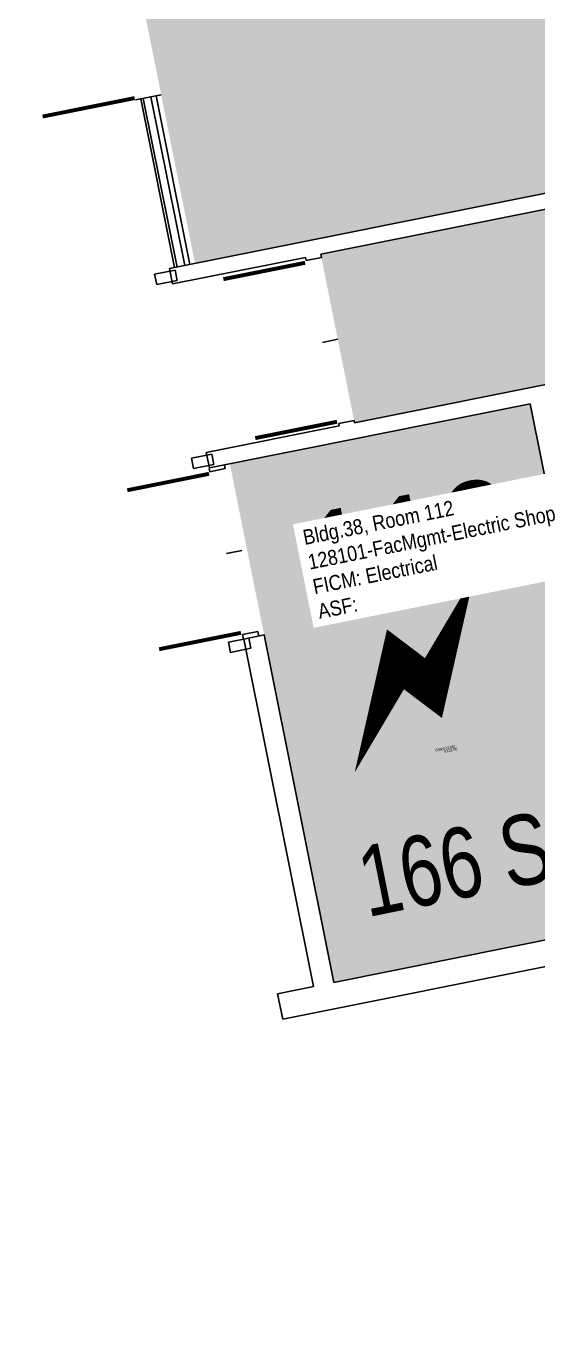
# Model space of a CAD drawing. Header units: inches. Extents: x 69207363 to 69209478, y 27675962 to 27681885.
# Drawn here: x 69208202 to 69208398, y 27678182 to 27678685 of the extents above; entities that cross this region are included whole.
import ezdxf
from ezdxf.enums import TextEntityAlignment as Align

# ---------------------------------------------------------------- set-up
doc = ezdxf.new("R2010")
doc.units = ezdxf.units.IN
doc.header["$LTSCALE"] = 100
doc.header["$MEASUREMENT"] = 0
doc.layers.get('0').update_dxf_attribs({"linetype": 'CONTINUOUS'})
for name, color, linetype in [('A-DOOR', 2, 'CONTINUOUS'), ('A-IDEN-ICON', 4, 'CONTINUOUS'), ('A-IDEN-RNUM', 7, 'CONTINUOUS'), ('A-IDEN-SNUM', 4, 'CONTINUOUS'), ('A-IDEN-VNUM', 4, 'CONTINUOUS'), ('A-WALL', 5, 'CONTINUOUS'), ('AREA-TEXT', 3, 'CONTINUOUS'), ('Rooms-Category-Color', 7, 'CONTINUOUS'), ('Rooms-College-Color', 7, 'CONTINUOUS'), ('Rooms-Department-Color', 7, 'CONTINUOUS'), ('Rooms-Division-Color', 7, 'CONTINUOUS'), ('Rooms-Information', 7, 'CONTINUOUS')]:
    doc.layers.add(name, color=color, linetype=linetype)
doc.styles.add('CP_AREA', font='arial.ttf', dxfattribs={"height": 15})
doc.styles.add('CP_ROOMSNUMBER', font='arial.ttf', dxfattribs={"height": 1})
doc.styles.add('CP_ROOMVNUMBER', font='arial.ttf', dxfattribs={"width": 0.85, "height": 0.075})

# ---------------------------------------------------------------- blocks, each defined once
blk = doc.blocks.new('CPELECT')
blk.add_lwpolyline([(0.06232050807568879, 0.06294228634059933, 0, 0.03, 0), (0.0104903810567667, -0.01683012701892236, 0.03000000000000025, 0.03000000000000025, 0), (-0.01049038105676647, 0.006830127018921953, 0.03, 0, 0), (-0.06232050807568879, -0.07294228634059961, 0.03, 0, 0)], format="xyseb")

msp = doc.modelspace()

# ---------------------------------------------------------------- hatches: boundary and pattern name
at = {"layer": 'Rooms-Category-Color', "true_color": 0xadadad}
for points in [[(69208519.25576913, 27679665.68955737), (69208360.39361648, 27680458.46883405), (69208353.3159967, 27680493.78870232), (69208335.31410879, 27680583.62459715), (69208321.10462907, 27680654.53501163), (69208234.68230419, 27681085.8134946), (69208227.6029202, 27681121.14216699), (69208183.60421836, 27681340.71151326), (69208207.1364045, 27681345.42704235), (69208203.59975769, 27681363.07618196), (69208180.06757155, 27681358.36065286), (69208153.60578349, 27681490.41449227), (69208144.1226692, 27681537.73864316), (69208137.04937556, 27681573.0369224), (69208104.87864946, 27681733.58041587), (69208093.83953622, 27681731.36832817), (69208023.68847334, 27681717.31101212), (69208009.76939708, 27681714.52181911), (69208019.60568103, 27681665.43522447), (69208026.68391094, 27681630.11231168), (69208084.76128516, 27681340.28532663), (69208091.83457881, 27681304.9870474), (69208113.2431155, 27681198.15074962), (69208120.3207756, 27681162.8306802), (69208132.49975815, 27681102.05317704), (69208139.57305181, 27681066.75489783), (69208207.33485743, 27680728.59911723), (69208214.40815108, 27680693.300838), (69208240.45437315, 27680563.32082231), (69208247.53372061, 27680527.99233233), (69208273.83253321, 27680396.75179902), (69208379.8548834, 27679867.66214042), (69208435.59873146, 27679589.48029036), (69208442.67202511, 27679554.18201115), (69208457.11429429, 27679482.10989366), (69208464.18758796, 27679446.81161443), (69208467.0073023, 27679432.74022572), (69208474.08059597, 27679397.4419465), (69208500.05949563, 27679267.79789373), (69208507.1327893, 27679232.4996145), (69208514.86441669, 27679193.91601305), (69208521.93771036, 27679158.61773381), (69208528.30244276, 27679126.85542997), (69208535.3757364, 27679091.55715072), (69208547.74254939, 27679029.84230623), (69208561.78646985, 27678959.75809234), (69208622.00225857, 27678659.25964976), (69208314.61307691, 27678597.66305091), (69208314.86224613, 27678596.41960689), (69208327.58078194, 27678532.94953898), (69208468.24174346, 27678561.13607689), (69208503.5400227, 27678568.20937054), (69208586.6172652, 27678584.85691667), (69208621.9155444, 27678591.93021033), (69208634.9699636, 27678594.54613785), (69208674.85548057, 27678395.50306327), (69208678.6859009, 27678378.93267161), (69208692.97886805, 27678307.60562503), (69208707.27183521, 27678236.27857845), (69208714.34512883, 27678200.98029922), (69208719.46801025, 27678175.41527864), (69208726.54130387, 27678140.1169994), (69208757.19224304, 27677987.1577894), (69208764.26553668, 27677951.85951015), (69208788.71491323, 27677829.84832796), (69208780.87085116, 27677828.27648491), (69208768.12425031, 27677825.72223996), (69208771.46441679, 27677809.05360813), (69208792.05507967, 27677813.17969611), (69208794.91647585, 27677798.90030013), (69208801.98976949, 27677763.6020209), (69208832.64070867, 27677610.64281089), (69208839.71400228, 27677575.34453166), (69208873.3890877, 27677407.29374418), (69208885.67606157, 27677345.97732554), (69208964.22245869, 27677233.79262251), (69209042.76885587, 27677121.60791954), (69208985.84296694, 27677081.76242957), (69208956.35073403, 27677061.11336977), (69208769.16367432, 27676930.05388714), (69208739.67144138, 27676909.40482733), (69208710.92566162, 27676889.27839855), (69208681.43342866, 27676868.62933873), (69208539.47861364, 27676769.23932406), (69208509.98638073, 27676748.59026425), (69208471.7030431, 27676721.78609077), (69208468.24546495, 27676719.36525889), (69208442.21081015, 27676701.13703096), (69208438.753232, 27676698.71619906), (69208290.67919046, 27676595.0417928), (69208261.1889539, 27676574.39413077), (69208240.33022416, 27676559.78983957), (69208210.8379912, 27676539.14077976), (69208179.97132185, 27676517.52940489), (69208173.40889981, 27676512.93470889), (69208150.48108529, 27676496.88174286), (69208143.91666685, 27676492.28564907), (69208061.40317914, 27676434.51362664), (69208031.91294259, 27676413.86596461), (69207997.2420373, 27676389.59104455), (69207967.74980433, 27676368.94198474), (69207952.44396165, 27676358.22556115), (69207947.85559234, 27676364.77894706), (69207929.50211495, 27676390.99249066), (69207924.91374561, 27676397.54587657), (69207809.63096593, 27676562.19969736), (69207699.86175205, 27676485.34451091), (69207724.52423726, 27676450.12006168), (69207731.07762316, 27676454.70843101), (69207737.96017718, 27676444.87835217), (69207731.4067913, 27676440.28998282), (69207835.7921938, 27676291.20045355), (69207842.34557968, 27676295.78882288), (69207844.63976434, 27676292.51212993), (69207849.22813371, 27676285.95874402), (69207842.67474781, 27676281.37037469), (69207856.73303284, 27676261.29148389), (69207898.02835691, 27676202.31101077), (69207911.50028792, 27676183.06958615), (69207918.05367383, 27676187.65795549), (69207911.50028792, 27676183.06958615), (69208048.66139153, 27676279.09196004), (69208086.80867553, 27676305.80087525), (69208122.02781004, 27676330.47095124), (69208150.70776547, 27676350.55129295), (69208154.44716853, 27676353.16944523), (69208180.19999841, 27676371.20035275), (69208183.93940145, 27676373.81850503), (69208218.81216383, 27676398.23475584), (69208248.30439681, 27676418.88381566), (69208311.01521228, 27676462.79094815), (69208340.50744525, 27676483.44000798), (69208391.77610996, 27676519.33589033), (69208421.26834291, 27676539.98495013), (69208452.60017091, 27676561.92200697), (69208482.09240386, 27676582.57106677), (69208517.80894287, 27676607.57808989), (69208547.3011758, 27676628.22714969), (69208720.72958606, 27676749.65347989), (69208750.221819, 27676770.3025397), (69208776.54722705, 27676788.73433923), (69208795.47425058, 27676761.70162237), (69208801.2944116, 27676765.77662251), (69208830.78664456, 27676786.42568233), (69208834.5797634, 27676789.08144385), (69208867.56149551, 27676812.17368511), (69208853.22284134, 27676832.65301608), (69208848.63447198, 27676839.20640197), (69208900.24238595, 27676875.33981054), (69208904.83075531, 27676868.78642464), (69208914.00749399, 27676855.67965284), (69208938.58269112, 27676872.88603786), (69208929.40595242, 27676885.99280966), (69208924.81758308, 27676892.54619558), (69208942.83939433, 27676905.16421125), (69208947.42776366, 27676898.61082535), (69208961.76641786, 27676878.13149441), (69209022.38523744, 27676920.57391082), (69209008.04658328, 27676941.05324177), (69209003.45821393, 27676947.60662767), (69209055.97730595, 27676984.37799979), (69209063.35144374, 27676989.54102059), (69209085.46953891, 27677005.02705961), (69209092.84367667, 27677010.1900804), (69209190.23502684, 27677078.36756309), (69209175.29384977, 27677099.70745356), (69209154.64478993, 27677129.19968649), (69209121.40948671, 27677176.66835163), (69209102.71012102, 27677203.37591382), (69209082.0610612, 27677232.86814675), (69209028.95695606, 27677308.71463343), (69208975.85285091, 27677384.56112009), (69208960.54398362, 27677460.95787375), (69208922.81975082, 27677649.215363), (69208915.74645719, 27677684.51364224), (69208885.09551805, 27677837.47285225), (69208878.02222437, 27677872.77113149), (69208847.37128523, 27678025.7303415), (69208840.29799159, 27678061.02862074), (69208809.64705244, 27678213.98783077), (69208802.57375878, 27678249.28611), (69208787.69420214, 27678323.540449), (69208772.81464553, 27678397.79478801), (69208770.65336137, 27678408.58037332), (69208730.07921597, 27678613.60473462), (69208742.20034873, 27678616.03364428), (69208777.49862796, 27678623.10693792), (69208846.76743096, 27678637.65246005), (69208834.77244173, 27678701.89589206), (69208827.79732627, 27678739.25360436), (69208795.92993914, 27678732.86781467), (69208803.39619353, 27678695.60851993), (69208717.11151096, 27678678.31824657), (69208679.93328628, 27678863.85095886), (69208630.49102578, 27679110.58562075), (69208623.74717188, 27679145.2163419), (69208566.0135191, 27679432.35156845), (69208559.26966523, 27679466.98228958)], [(69208614.94032976, 27678663.96381404), (69208266.36982232, 27678594.11503924), (69208239.26321699, 27678729.38674872), (69208210.96235538, 27678870.61822658), (69208559.53286283, 27678940.46700139)], [(69208319.61979334, 27678318.1993989), (69208434.82945473, 27678341.28584345), (69208394.94393776, 27678540.32891803), (69208279.73427638, 27678517.24247349)]]:
    msp.add_hatch(color=253, dxfattribs=at).paths.add_polyline_path(points)
at = {"layer": 'Rooms-College-Color', "true_color": 0xadadad}
for points in [[(69208519.25576913, 27679665.68955737), (69208360.39361648, 27680458.46883405), (69208353.3159967, 27680493.78870232), (69208335.31410879, 27680583.62459715), (69208321.10462907, 27680654.53501163), (69208234.68230419, 27681085.8134946), (69208227.6029202, 27681121.14216699), (69208183.60421836, 27681340.71151326), (69208207.1364045, 27681345.42704235), (69208203.59975769, 27681363.07618196), (69208180.06757155, 27681358.36065286), (69208153.60578349, 27681490.41449227), (69208144.1226692, 27681537.73864316), (69208137.04937556, 27681573.0369224), (69208104.87864946, 27681733.58041587), (69208093.83953622, 27681731.36832817), (69208023.68847334, 27681717.31101212), (69208009.76939708, 27681714.52181911), (69208019.60568103, 27681665.43522447), (69208026.68391094, 27681630.11231168), (69208084.76128516, 27681340.28532663), (69208091.83457881, 27681304.9870474), (69208113.2431155, 27681198.15074962), (69208120.3207756, 27681162.8306802), (69208132.49975815, 27681102.05317704), (69208139.57305181, 27681066.75489783), (69208207.33485743, 27680728.59911723), (69208214.40815108, 27680693.300838), (69208240.45437315, 27680563.32082231), (69208247.53372061, 27680527.99233233), (69208273.83253321, 27680396.75179902), (69208379.8548834, 27679867.66214042), (69208435.59873146, 27679589.48029036), (69208442.67202511, 27679554.18201115), (69208457.11429429, 27679482.10989366), (69208464.18758796, 27679446.81161443), (69208467.0073023, 27679432.74022572), (69208474.08059597, 27679397.4419465), (69208500.05949563, 27679267.79789373), (69208507.1327893, 27679232.4996145), (69208514.86441669, 27679193.91601305), (69208521.93771036, 27679158.61773381), (69208528.30244276, 27679126.85542997), (69208535.3757364, 27679091.55715072), (69208547.74254939, 27679029.84230623), (69208561.78646985, 27678959.75809234), (69208622.00225857, 27678659.25964976), (69208314.61307691, 27678597.66305091), (69208314.86224613, 27678596.41960689), (69208327.58078194, 27678532.94953898), (69208468.24174346, 27678561.13607689), (69208503.5400227, 27678568.20937054), (69208586.6172652, 27678584.85691667), (69208621.9155444, 27678591.93021033), (69208634.9699636, 27678594.54613785), (69208674.85548057, 27678395.50306327), (69208678.6859009, 27678378.93267161), (69208692.97886805, 27678307.60562503), (69208707.27183521, 27678236.27857845), (69208714.34512883, 27678200.98029922), (69208719.46801025, 27678175.41527864), (69208726.54130387, 27678140.1169994), (69208757.19224304, 27677987.1577894), (69208764.26553668, 27677951.85951015), (69208788.71491323, 27677829.84832796), (69208780.87085116, 27677828.27648491), (69208768.12425031, 27677825.72223996), (69208771.46441679, 27677809.05360813), (69208792.05507967, 27677813.17969611), (69208794.91647585, 27677798.90030013), (69208801.98976949, 27677763.6020209), (69208832.64070867, 27677610.64281089), (69208839.71400228, 27677575.34453166), (69208873.3890877, 27677407.29374418), (69208885.67606157, 27677345.97732554), (69208964.22245869, 27677233.79262251), (69209042.76885587, 27677121.60791954), (69208985.84296694, 27677081.76242957), (69208956.35073403, 27677061.11336977), (69208769.16367432, 27676930.05388714), (69208739.67144138, 27676909.40482733), (69208710.92566162, 27676889.27839855), (69208681.43342866, 27676868.62933873), (69208539.47861364, 27676769.23932406), (69208509.98638073, 27676748.59026425), (69208471.7030431, 27676721.78609077), (69208468.24546495, 27676719.36525889), (69208442.21081015, 27676701.13703096), (69208438.753232, 27676698.71619906), (69208290.67919046, 27676595.0417928), (69208261.1889539, 27676574.39413077), (69208240.33022416, 27676559.78983957), (69208210.8379912, 27676539.14077976), (69208179.97132185, 27676517.52940489), (69208173.40889981, 27676512.93470889), (69208150.48108529, 27676496.88174286), (69208143.91666685, 27676492.28564907), (69208061.40317914, 27676434.51362664), (69208031.91294259, 27676413.86596461), (69207997.2420373, 27676389.59104455), (69207967.74980433, 27676368.94198474), (69207952.44396165, 27676358.22556115), (69207947.85559234, 27676364.77894706), (69207929.50211495, 27676390.99249066), (69207924.91374561, 27676397.54587657), (69207809.63096593, 27676562.19969736), (69207699.86175205, 27676485.34451091), (69207724.52423726, 27676450.12006168), (69207731.07762316, 27676454.70843101), (69207737.96017718, 27676444.87835217), (69207731.4067913, 27676440.28998282), (69207835.7921938, 27676291.20045355), (69207842.34557968, 27676295.78882288), (69207844.63976434, 27676292.51212993), (69207849.22813371, 27676285.95874402), (69207842.67474781, 27676281.37037469), (69207856.73303284, 27676261.29148389), (69207898.02835691, 27676202.31101077), (69207911.50028792, 27676183.06958615), (69207918.05367383, 27676187.65795549), (69207911.50028792, 27676183.06958615), (69208048.66139153, 27676279.09196004), (69208086.80867553, 27676305.80087525), (69208122.02781004, 27676330.47095124), (69208150.70776547, 27676350.55129295), (69208154.44716853, 27676353.16944523), (69208180.19999841, 27676371.20035275), (69208183.93940145, 27676373.81850503), (69208218.81216383, 27676398.23475584), (69208248.30439681, 27676418.88381566), (69208311.01521228, 27676462.79094815), (69208340.50744525, 27676483.44000798), (69208391.77610996, 27676519.33589033), (69208421.26834291, 27676539.98495013), (69208452.60017091, 27676561.92200697), (69208482.09240386, 27676582.57106677), (69208517.80894287, 27676607.57808989), (69208547.3011758, 27676628.22714969), (69208720.72958606, 27676749.65347989), (69208750.221819, 27676770.3025397), (69208776.54722705, 27676788.73433923), (69208795.47425058, 27676761.70162237), (69208801.2944116, 27676765.77662251), (69208830.78664456, 27676786.42568233), (69208834.5797634, 27676789.08144385), (69208867.56149551, 27676812.17368511), (69208853.22284134, 27676832.65301608), (69208848.63447198, 27676839.20640197), (69208900.24238595, 27676875.33981054), (69208904.83075531, 27676868.78642464), (69208914.00749399, 27676855.67965284), (69208938.58269112, 27676872.88603786), (69208929.40595242, 27676885.99280966), (69208924.81758308, 27676892.54619558), (69208942.83939433, 27676905.16421125), (69208947.42776366, 27676898.61082535), (69208961.76641786, 27676878.13149441), (69209022.38523744, 27676920.57391082), (69209008.04658328, 27676941.05324177), (69209003.45821393, 27676947.60662767), (69209055.97730595, 27676984.37799979), (69209063.35144374, 27676989.54102059), (69209085.46953891, 27677005.02705961), (69209092.84367667, 27677010.1900804), (69209190.23502684, 27677078.36756309), (69209175.29384977, 27677099.70745356), (69209154.64478993, 27677129.19968649), (69209121.40948671, 27677176.66835163), (69209102.71012102, 27677203.37591382), (69209082.0610612, 27677232.86814675), (69209028.95695606, 27677308.71463343), (69208975.85285091, 27677384.56112009), (69208960.54398362, 27677460.95787375), (69208922.81975082, 27677649.215363), (69208915.74645719, 27677684.51364224), (69208885.09551805, 27677837.47285225), (69208878.02222437, 27677872.77113149), (69208847.37128523, 27678025.7303415), (69208840.29799159, 27678061.02862074), (69208809.64705244, 27678213.98783077), (69208802.57375878, 27678249.28611), (69208787.69420214, 27678323.540449), (69208772.81464553, 27678397.79478801), (69208770.65336137, 27678408.58037332), (69208730.07921597, 27678613.60473462), (69208742.20034873, 27678616.03364428), (69208777.49862796, 27678623.10693792), (69208846.76743096, 27678637.65246005), (69208834.77244173, 27678701.89589206), (69208827.79732627, 27678739.25360436), (69208795.92993914, 27678732.86781467), (69208803.39619353, 27678695.60851993), (69208717.11151096, 27678678.31824657), (69208679.93328628, 27678863.85095886), (69208630.49102578, 27679110.58562075), (69208623.74717188, 27679145.2163419), (69208566.0135191, 27679432.35156845), (69208559.26966523, 27679466.98228958)], [(69208614.94032976, 27678663.96381404), (69208266.36982232, 27678594.11503924), (69208239.26321699, 27678729.38674872), (69208210.96235538, 27678870.61822658), (69208559.53286283, 27678940.46700139)], [(69208319.61979334, 27678318.1993989), (69208434.82945473, 27678341.28584345), (69208394.94393776, 27678540.32891803), (69208279.73427638, 27678517.24247349)]]:
    msp.add_hatch(color=253, dxfattribs=at).paths.add_polyline_path(points)
at = {"layer": 'Rooms-Department-Color', "true_color": 0xacacac}
for points in [[(69208519.25576913, 27679665.68955737), (69208360.39361648, 27680458.46883405), (69208353.3159967, 27680493.78870232), (69208335.31410879, 27680583.62459715), (69208321.10462907, 27680654.53501163), (69208234.68230419, 27681085.8134946), (69208227.6029202, 27681121.14216699), (69208183.60421836, 27681340.71151326), (69208207.1364045, 27681345.42704235), (69208203.59975769, 27681363.07618196), (69208180.06757155, 27681358.36065286), (69208153.60578349, 27681490.41449227), (69208144.1226692, 27681537.73864316), (69208137.04937556, 27681573.0369224), (69208104.87864946, 27681733.58041587), (69208093.83953622, 27681731.36832817), (69208023.68847334, 27681717.31101212), (69208009.76939708, 27681714.52181911), (69208019.60568103, 27681665.43522447), (69208026.68391094, 27681630.11231168), (69208084.76128516, 27681340.28532663), (69208091.83457881, 27681304.9870474), (69208113.2431155, 27681198.15074962), (69208120.3207756, 27681162.8306802), (69208132.49975815, 27681102.05317704), (69208139.57305181, 27681066.75489783), (69208207.33485743, 27680728.59911723), (69208214.40815108, 27680693.300838), (69208240.45437315, 27680563.32082231), (69208247.53372061, 27680527.99233233), (69208273.83253321, 27680396.75179902), (69208379.8548834, 27679867.66214042), (69208435.59873146, 27679589.48029036), (69208442.67202511, 27679554.18201115), (69208457.11429429, 27679482.10989366), (69208464.18758796, 27679446.81161443), (69208467.0073023, 27679432.74022572), (69208474.08059597, 27679397.4419465), (69208500.05949563, 27679267.79789373), (69208507.1327893, 27679232.4996145), (69208514.86441669, 27679193.91601305), (69208521.93771036, 27679158.61773381), (69208528.30244276, 27679126.85542997), (69208535.3757364, 27679091.55715072), (69208547.74254939, 27679029.84230623), (69208561.78646985, 27678959.75809234), (69208622.00225857, 27678659.25964976), (69208314.61307691, 27678597.66305091), (69208314.86224613, 27678596.41960689), (69208327.58078194, 27678532.94953898), (69208468.24174346, 27678561.13607689), (69208503.5400227, 27678568.20937054), (69208586.6172652, 27678584.85691667), (69208621.9155444, 27678591.93021033), (69208634.9699636, 27678594.54613785), (69208674.85548057, 27678395.50306327), (69208678.6859009, 27678378.93267161), (69208692.97886805, 27678307.60562503), (69208707.27183521, 27678236.27857845), (69208714.34512883, 27678200.98029922), (69208719.46801025, 27678175.41527864), (69208726.54130387, 27678140.1169994), (69208757.19224304, 27677987.1577894), (69208764.26553668, 27677951.85951015), (69208788.71491323, 27677829.84832796), (69208780.87085116, 27677828.27648491), (69208768.12425031, 27677825.72223996), (69208771.46441679, 27677809.05360813), (69208792.05507967, 27677813.17969611), (69208794.91647585, 27677798.90030013), (69208801.98976949, 27677763.6020209), (69208832.64070867, 27677610.64281089), (69208839.71400228, 27677575.34453166), (69208873.3890877, 27677407.29374418), (69208885.67606157, 27677345.97732554), (69208964.22245869, 27677233.79262251), (69209042.76885587, 27677121.60791954), (69208985.84296694, 27677081.76242957), (69208956.35073403, 27677061.11336977), (69208769.16367432, 27676930.05388714), (69208739.67144138, 27676909.40482733), (69208710.92566162, 27676889.27839855), (69208681.43342866, 27676868.62933873), (69208539.47861364, 27676769.23932406), (69208509.98638073, 27676748.59026425), (69208471.7030431, 27676721.78609077), (69208468.24546495, 27676719.36525889), (69208442.21081015, 27676701.13703096), (69208438.753232, 27676698.71619906), (69208290.67919046, 27676595.0417928), (69208261.1889539, 27676574.39413077), (69208240.33022416, 27676559.78983957), (69208210.8379912, 27676539.14077976), (69208179.97132185, 27676517.52940489), (69208173.40889981, 27676512.93470889), (69208150.48108529, 27676496.88174286), (69208143.91666685, 27676492.28564907), (69208061.40317914, 27676434.51362664), (69208031.91294259, 27676413.86596461), (69207997.2420373, 27676389.59104455), (69207967.74980433, 27676368.94198474), (69207952.44396165, 27676358.22556115), (69207947.85559234, 27676364.77894706), (69207929.50211495, 27676390.99249066), (69207924.91374561, 27676397.54587657), (69207809.63096593, 27676562.19969736), (69207699.86175205, 27676485.34451091), (69207724.52423726, 27676450.12006168), (69207731.07762316, 27676454.70843101), (69207737.96017718, 27676444.87835217), (69207731.4067913, 27676440.28998282), (69207835.7921938, 27676291.20045355), (69207842.34557968, 27676295.78882288), (69207844.63976434, 27676292.51212993), (69207849.22813371, 27676285.95874402), (69207842.67474781, 27676281.37037469), (69207856.73303284, 27676261.29148389), (69207898.02835691, 27676202.31101077), (69207911.50028792, 27676183.06958615), (69207918.05367383, 27676187.65795549), (69207911.50028792, 27676183.06958615), (69208048.66139153, 27676279.09196004), (69208086.80867553, 27676305.80087525), (69208122.02781004, 27676330.47095124), (69208150.70776547, 27676350.55129295), (69208154.44716853, 27676353.16944523), (69208180.19999841, 27676371.20035275), (69208183.93940145, 27676373.81850503), (69208218.81216383, 27676398.23475584), (69208248.30439681, 27676418.88381566), (69208311.01521228, 27676462.79094815), (69208340.50744525, 27676483.44000798), (69208391.77610996, 27676519.33589033), (69208421.26834291, 27676539.98495013), (69208452.60017091, 27676561.92200697), (69208482.09240386, 27676582.57106677), (69208517.80894287, 27676607.57808989), (69208547.3011758, 27676628.22714969), (69208720.72958606, 27676749.65347989), (69208750.221819, 27676770.3025397), (69208776.54722705, 27676788.73433923), (69208795.47425058, 27676761.70162237), (69208801.2944116, 27676765.77662251), (69208830.78664456, 27676786.42568233), (69208834.5797634, 27676789.08144385), (69208867.56149551, 27676812.17368511), (69208853.22284134, 27676832.65301608), (69208848.63447198, 27676839.20640197), (69208900.24238595, 27676875.33981054), (69208904.83075531, 27676868.78642464), (69208914.00749399, 27676855.67965284), (69208938.58269112, 27676872.88603786), (69208929.40595242, 27676885.99280966), (69208924.81758308, 27676892.54619558), (69208942.83939433, 27676905.16421125), (69208947.42776366, 27676898.61082535), (69208961.76641786, 27676878.13149441), (69209022.38523744, 27676920.57391082), (69209008.04658328, 27676941.05324177), (69209003.45821393, 27676947.60662767), (69209055.97730595, 27676984.37799979), (69209063.35144374, 27676989.54102059), (69209085.46953891, 27677005.02705961), (69209092.84367667, 27677010.1900804), (69209190.23502684, 27677078.36756309), (69209175.29384977, 27677099.70745356), (69209154.64478993, 27677129.19968649), (69209121.40948671, 27677176.66835163), (69209102.71012102, 27677203.37591382), (69209082.0610612, 27677232.86814675), (69209028.95695606, 27677308.71463343), (69208975.85285091, 27677384.56112009), (69208960.54398362, 27677460.95787375), (69208922.81975082, 27677649.215363), (69208915.74645719, 27677684.51364224), (69208885.09551805, 27677837.47285225), (69208878.02222437, 27677872.77113149), (69208847.37128523, 27678025.7303415), (69208840.29799159, 27678061.02862074), (69208809.64705244, 27678213.98783077), (69208802.57375878, 27678249.28611), (69208787.69420214, 27678323.540449), (69208772.81464553, 27678397.79478801), (69208770.65336137, 27678408.58037332), (69208730.07921597, 27678613.60473462), (69208742.20034873, 27678616.03364428), (69208777.49862796, 27678623.10693792), (69208846.76743096, 27678637.65246005), (69208834.77244173, 27678701.89589206), (69208827.79732627, 27678739.25360436), (69208795.92993914, 27678732.86781467), (69208803.39619353, 27678695.60851993), (69208717.11151096, 27678678.31824657), (69208679.93328628, 27678863.85095886), (69208630.49102578, 27679110.58562075), (69208623.74717188, 27679145.2163419), (69208566.0135191, 27679432.35156845), (69208559.26966523, 27679466.98228958)], [(69208614.94032976, 27678663.96381404), (69208266.36982232, 27678594.11503924), (69208239.26321699, 27678729.38674872), (69208210.96235538, 27678870.61822658), (69208559.53286283, 27678940.46700139)], [(69208319.61979334, 27678318.1993989), (69208434.82945473, 27678341.28584345), (69208394.94393776, 27678540.32891803), (69208279.73427638, 27678517.24247349)]]:
    msp.add_hatch(color=253, dxfattribs=at).paths.add_polyline_path(points)
at = {"layer": 'Rooms-Division-Color', "true_color": 0xadadad}
for points in [[(69208519.25576913, 27679665.68955737), (69208360.39361648, 27680458.46883405), (69208353.3159967, 27680493.78870232), (69208335.31410879, 27680583.62459715), (69208321.10462907, 27680654.53501163), (69208234.68230419, 27681085.8134946), (69208227.6029202, 27681121.14216699), (69208183.60421836, 27681340.71151326), (69208207.1364045, 27681345.42704235), (69208203.59975769, 27681363.07618196), (69208180.06757155, 27681358.36065286), (69208153.60578349, 27681490.41449227), (69208144.1226692, 27681537.73864316), (69208137.04937556, 27681573.0369224), (69208104.87864946, 27681733.58041587), (69208093.83953622, 27681731.36832817), (69208023.68847334, 27681717.31101212), (69208009.76939708, 27681714.52181911), (69208019.60568103, 27681665.43522447), (69208026.68391094, 27681630.11231168), (69208084.76128516, 27681340.28532663), (69208091.83457881, 27681304.9870474), (69208113.2431155, 27681198.15074962), (69208120.3207756, 27681162.8306802), (69208132.49975815, 27681102.05317704), (69208139.57305181, 27681066.75489783), (69208207.33485743, 27680728.59911723), (69208214.40815108, 27680693.300838), (69208240.45437315, 27680563.32082231), (69208247.53372061, 27680527.99233233), (69208273.83253321, 27680396.75179902), (69208379.8548834, 27679867.66214042), (69208435.59873146, 27679589.48029036), (69208442.67202511, 27679554.18201115), (69208457.11429429, 27679482.10989366), (69208464.18758796, 27679446.81161443), (69208467.0073023, 27679432.74022572), (69208474.08059597, 27679397.4419465), (69208500.05949563, 27679267.79789373), (69208507.1327893, 27679232.4996145), (69208514.86441669, 27679193.91601305), (69208521.93771036, 27679158.61773381), (69208528.30244276, 27679126.85542997), (69208535.3757364, 27679091.55715072), (69208547.74254939, 27679029.84230623), (69208561.78646985, 27678959.75809234), (69208622.00225857, 27678659.25964976), (69208314.61307691, 27678597.66305091), (69208314.86224613, 27678596.41960689), (69208327.58078194, 27678532.94953898), (69208468.24174346, 27678561.13607689), (69208503.5400227, 27678568.20937054), (69208586.6172652, 27678584.85691667), (69208621.9155444, 27678591.93021033), (69208634.9699636, 27678594.54613785), (69208674.85548057, 27678395.50306327), (69208678.6859009, 27678378.93267161), (69208692.97886805, 27678307.60562503), (69208707.27183521, 27678236.27857845), (69208714.34512883, 27678200.98029922), (69208719.46801025, 27678175.41527864), (69208726.54130387, 27678140.1169994), (69208757.19224304, 27677987.1577894), (69208764.26553668, 27677951.85951015), (69208788.71491323, 27677829.84832796), (69208780.87085116, 27677828.27648491), (69208768.12425031, 27677825.72223996), (69208771.46441679, 27677809.05360813), (69208792.05507967, 27677813.17969611), (69208794.91647585, 27677798.90030013), (69208801.98976949, 27677763.6020209), (69208832.64070867, 27677610.64281089), (69208839.71400228, 27677575.34453166), (69208873.3890877, 27677407.29374418), (69208885.67606157, 27677345.97732554), (69208964.22245869, 27677233.79262251), (69209042.76885587, 27677121.60791954), (69208985.84296694, 27677081.76242957), (69208956.35073403, 27677061.11336977), (69208769.16367432, 27676930.05388714), (69208739.67144138, 27676909.40482733), (69208710.92566162, 27676889.27839855), (69208681.43342866, 27676868.62933873), (69208539.47861364, 27676769.23932406), (69208509.98638073, 27676748.59026425), (69208471.7030431, 27676721.78609077), (69208468.24546495, 27676719.36525889), (69208442.21081015, 27676701.13703096), (69208438.753232, 27676698.71619906), (69208290.67919046, 27676595.0417928), (69208261.1889539, 27676574.39413077), (69208240.33022416, 27676559.78983957), (69208210.8379912, 27676539.14077976), (69208179.97132185, 27676517.52940489), (69208173.40889981, 27676512.93470889), (69208150.48108529, 27676496.88174286), (69208143.91666685, 27676492.28564907), (69208061.40317914, 27676434.51362664), (69208031.91294259, 27676413.86596461), (69207997.2420373, 27676389.59104455), (69207967.74980433, 27676368.94198474), (69207952.44396165, 27676358.22556115), (69207947.85559234, 27676364.77894706), (69207929.50211495, 27676390.99249066), (69207924.91374561, 27676397.54587657), (69207809.63096593, 27676562.19969736), (69207699.86175205, 27676485.34451091), (69207724.52423726, 27676450.12006168), (69207731.07762316, 27676454.70843101), (69207737.96017718, 27676444.87835217), (69207731.4067913, 27676440.28998282), (69207835.7921938, 27676291.20045355), (69207842.34557968, 27676295.78882288), (69207844.63976434, 27676292.51212993), (69207849.22813371, 27676285.95874402), (69207842.67474781, 27676281.37037469), (69207856.73303284, 27676261.29148389), (69207898.02835691, 27676202.31101077), (69207911.50028792, 27676183.06958615), (69207918.05367383, 27676187.65795549), (69207911.50028792, 27676183.06958615), (69208048.66139153, 27676279.09196004), (69208086.80867553, 27676305.80087525), (69208122.02781004, 27676330.47095124), (69208150.70776547, 27676350.55129295), (69208154.44716853, 27676353.16944523), (69208180.19999841, 27676371.20035275), (69208183.93940145, 27676373.81850503), (69208218.81216383, 27676398.23475584), (69208248.30439681, 27676418.88381566), (69208311.01521228, 27676462.79094815), (69208340.50744525, 27676483.44000798), (69208391.77610996, 27676519.33589033), (69208421.26834291, 27676539.98495013), (69208452.60017091, 27676561.92200697), (69208482.09240386, 27676582.57106677), (69208517.80894287, 27676607.57808989), (69208547.3011758, 27676628.22714969), (69208720.72958606, 27676749.65347989), (69208750.221819, 27676770.3025397), (69208776.54722705, 27676788.73433923), (69208795.47425058, 27676761.70162237), (69208801.2944116, 27676765.77662251), (69208830.78664456, 27676786.42568233), (69208834.5797634, 27676789.08144385), (69208867.56149551, 27676812.17368511), (69208853.22284134, 27676832.65301608), (69208848.63447198, 27676839.20640197), (69208900.24238595, 27676875.33981054), (69208904.83075531, 27676868.78642464), (69208914.00749399, 27676855.67965284), (69208938.58269112, 27676872.88603786), (69208929.40595242, 27676885.99280966), (69208924.81758308, 27676892.54619558), (69208942.83939433, 27676905.16421125), (69208947.42776366, 27676898.61082535), (69208961.76641786, 27676878.13149441), (69209022.38523744, 27676920.57391082), (69209008.04658328, 27676941.05324177), (69209003.45821393, 27676947.60662767), (69209055.97730595, 27676984.37799979), (69209063.35144374, 27676989.54102059), (69209085.46953891, 27677005.02705961), (69209092.84367667, 27677010.1900804), (69209190.23502684, 27677078.36756309), (69209175.29384977, 27677099.70745356), (69209154.64478993, 27677129.19968649), (69209121.40948671, 27677176.66835163), (69209102.71012102, 27677203.37591382), (69209082.0610612, 27677232.86814675), (69209028.95695606, 27677308.71463343), (69208975.85285091, 27677384.56112009), (69208960.54398362, 27677460.95787375), (69208922.81975082, 27677649.215363), (69208915.74645719, 27677684.51364224), (69208885.09551805, 27677837.47285225), (69208878.02222437, 27677872.77113149), (69208847.37128523, 27678025.7303415), (69208840.29799159, 27678061.02862074), (69208809.64705244, 27678213.98783077), (69208802.57375878, 27678249.28611), (69208787.69420214, 27678323.540449), (69208772.81464553, 27678397.79478801), (69208770.65336137, 27678408.58037332), (69208730.07921597, 27678613.60473462), (69208742.20034873, 27678616.03364428), (69208777.49862796, 27678623.10693792), (69208846.76743096, 27678637.65246005), (69208834.77244173, 27678701.89589206), (69208827.79732627, 27678739.25360436), (69208795.92993914, 27678732.86781467), (69208803.39619353, 27678695.60851993), (69208717.11151096, 27678678.31824657), (69208679.93328628, 27678863.85095886), (69208630.49102578, 27679110.58562075), (69208623.74717188, 27679145.2163419), (69208566.0135191, 27679432.35156845), (69208559.26966523, 27679466.98228958)], [(69208614.94032976, 27678663.96381404), (69208266.36982232, 27678594.11503924), (69208239.26321699, 27678729.38674872), (69208210.96235538, 27678870.61822658), (69208559.53286283, 27678940.46700139)], [(69208319.61979334, 27678318.1993989), (69208434.82945473, 27678341.28584345), (69208394.94393776, 27678540.32891803), (69208279.73427638, 27678517.24247349)]]:
    msp.add_hatch(color=253, dxfattribs=at).paths.add_polyline_path(points)

# ---------------------------------------------------------------- linework, layer by layer
at = {"layer": 'A-DOOR'}
for points in [[(69208243.20467138, 27678657.60609343, 1.5, 1.5, 0), (69208207.90639216, 27678650.5327998, 0, 0, 0), (69208207.75903185, 27678651.2681806, 0, 0, -0.4142135623730951), (69208237.74949965, 27678692.46371243, 0, 0, -0.4142135623730951)], [(69208308.63235807, 27678594.40631249, 1.5, 1.5, 0), (69208277.25610986, 27678588.11894036, 0, 0, 0), (69208277.10874955, 27678588.85432117, 0, 0, 0.4142135623730951), (69208314.77236992, 27678563.76544511, 0, 0, 0.4142135623730951)], [(69208320.8595567, 27678533.38819372, 1.5, 1.5, 0), (69208289.4833085, 27678527.1008216, 0, 0, 0), (69208289.63066879, 27678526.36544078, 0, 0, -0.4142135623730951), (69208314.71954486, 27678564.02906112, 0, 0, -0.4142135623730951)], [(69208271.7584691, 27678513.3953772, 1.5, 1.5, 0), (69208240.38222092, 27678507.10800507, 0, 0, 0), (69208240.23486061, 27678507.84338587, 0, 0, 0.4142135623730951), (69208277.89848098, 27678482.7545098, 0, 0, 0.4142135623730951)], [(69208283.98566775, 27678452.37725842, 1.5, 1.5, 0), (69208252.60941955, 27678446.08988629, 0, 0, 0), (69208252.75677983, 27678445.35450547, 0, 0, -0.4142135623730951), (69208277.8456559, 27678483.01812582, 0, 0, -0.4142135623730951)]]:
    msp.add_lwpolyline(points, format="xyseb", dxfattribs=at)
at = {"layer": 'A-WALL'}
for p, q in [((69208256.56474477, 27678592.15023545), (69208614.94032976, 27678663.96381404)), ((69208253.39131701, 27678658.88244846), (69208243.58623944, 27678656.91764466)), ((69208251.43030149, 27678658.48948769), (69208264.4088068, 27678593.72207849)), ((69208314.61307691, 27678597.66305091), (69208622.00225857, 27678659.25964976)), ((69208245.54725496, 27678657.31060544), (69208258.52576026, 27678592.54319622)), ((69208246.52776271, 27678657.5070858), (69208259.50626802, 27678592.7396766)), ((69208249.469286, 27678658.09652694), (69208262.44779128, 27678593.32911774)), ((69208257.74362704, 27678586.26718892), (69208308.73003036, 27678596.48416863)), ((69208308.73003036, 27678596.48416863), (69208308.97919957, 27678595.2407246)), ((69208314.86224613, 27678596.41960689), (69208308.97919957, 27678595.2407246)), ((69208314.61307691, 27678597.66305091), (69208314.86224613, 27678596.41960689)), ((69208250.8781786, 27678589.99084543), (69208258.72224066, 27678591.56268846)), ((69208250.8781786, 27678589.99084543), (69208251.66410011, 27678586.0688144)), ((69208256.56474477, 27678592.15023545), (69208257.74362704, 27678586.26718892)), ((69208258.72224066, 27678591.56268846), (69208259.50816217, 27678587.64065744)), ((69208251.66410011, 27678586.0688144), (69208259.50816217, 27678587.64065744)), ((69208321.14961825, 27678565.04335868), (69208315.26657173, 27678563.8644764)), ((69208327.58078194, 27678532.94953898), (69208468.24174346, 27678561.13607689)), ((69208271.89021431, 27678515.67063045), (69208394.94393776, 27678540.32891803)), ((69208394.94393776, 27678540.32891803), (69208434.82945473, 27678341.28584345)), ((69208327.38416535, 27678533.93072649), (69208321.5011188, 27678532.7518442)), ((69208321.5011188, 27678532.7518442), (69208321.69773538, 27678531.7706567)), ((69208327.38416535, 27678533.93072649), (69208327.58078194, 27678532.94953898)), ((69208270.71133205, 27678521.55367699), (69208321.69773538, 27678531.7706567)), ((69208265.02476591, 27678519.39428695), (69208272.86882794, 27678520.96612999)), ((69208265.02476591, 27678519.39428695), (69208265.8106874, 27678515.47225594)), ((69208270.71133205, 27678521.55367699), (69208271.89021431, 27678515.67063045)), ((69208272.86882794, 27678520.96612999), (69208273.65474945, 27678517.04409897)), ((69208265.8106874, 27678515.47225594), (69208273.65474945, 27678517.04409897)), ((69208271.85614142, 27678515.47323333), (69208272.10531062, 27678514.22978929)), ((69208277.98835717, 27678515.40867158), (69208272.10531062, 27678514.22978929)), ((69208277.73918794, 27678516.65211561), (69208277.98835717, 27678515.40867158)), ((69208284.27572933, 27678484.03242337), (69208278.39268276, 27678482.8535411)), ((69208290.51027638, 27678452.91979119), (69208284.62722984, 27678451.7409089)), ((69208290.51027638, 27678452.91979119), (69208290.86666009, 27678451.14130846)), ((69208279.17135319, 27678448.7977285), (69208287.01541524, 27678450.36957152)), ((69208279.17135319, 27678448.7977285), (69208279.9572747, 27678444.87569747)), ((69208284.62722984, 27678451.7409089), (69208284.98361352, 27678449.96242618)), ((69208285.05439973, 27678449.97661076), (69208292.89846176, 27678451.5484538)), ((69208285.05439973, 27678449.97661076), (69208311.7757313, 27678316.62755587)), ((69208287.01541524, 27678450.36957152), (69208287.80133677, 27678446.4475405)), ((69208292.89846176, 27678451.5484538), (69208319.61979334, 27678318.1993989)), ((69208279.9572747, 27678444.87569747), (69208287.80133677, 27678446.4475405)), ((69208319.61979334, 27678318.1993989), (69208676.52461672, 27678389.71825693)), ((69208300.01342651, 27678304.071753), (69208530.4327493, 27678350.24464211)), ((69208298.0486227, 27678313.87683057), (69208311.7757313, 27678316.62755587)), ((69208298.0486227, 27678313.87683057), (69208300.01342651, 27678304.071753))]:
    msp.add_line(p, q, dxfattribs=at)

# ---------------------------------------------------------------- block references
at = {"layer": 'A-IDEN-ICON', "xscale": 480.000000004047, "yscale": 480.000000004047, "zscale": 480.000000004047, "rotation": 11.33121621161455}
msp.add_blockref('CPELECT', (69208350.09568043, 27678439.04192556), dxfattribs=at)

# ---------------------------------------------------------------- texts
at = {"layer": 'A-IDEN-RNUM', "style": 'CP_ROOMSNUMBER'}
msp.add_text('0112-00', height=1, rotation=11.33121616298327, dxfattribs=at).set_placement((69208364.49694099, 27678407.35162491), align=Align.MIDDLE)
at = {"layer": 'A-IDEN-SNUM', "style": 'CP_ROOMSNUMBER'}
msp.add_text('0380011200', height=1, rotation=11.33121616298327, dxfattribs=at).set_placement((69208362.3877365, 27678408.06773473), align=Align.MIDDLE)
at = {"layer": 'A-IDEN-VNUM', "style": 'CP_ROOMVNUMBER', "width": 0.85}
msp.add_text('112', height=40.5, rotation=11.33121616298327, dxfattribs=at).set_placement((69208349.51526369, 27678485.44122717), align=Align.MIDDLE)
at = {"layer": 'AREA-TEXT', "style": 'CP_AREA', "width": 0.75}
msp.add_text('166 SF', height=27, rotation=11.33, dxfattribs=at).set_placement((69208374.4724212, 27678365.3830068), align=Align.MIDDLE_CENTER)

# ---------------------------------------------------------------- next in the draw order: texts
at = {"layer": 'Rooms-Information', "insert": (69208314.17284425, 27678457.62199745), "char_height": 5.785714285714286, "width": 129.6, "attachment_point": 7, "rotation": 11.33121616298327, "style": 'CP_ROOMVNUMBER', "bg_fill": 3, "box_fill_scale": 1.5, "bg_fill_color": 256, "bg_fill_true_color": 13158600, "bg_fill_transparency": 0}
msp.add_mtext('Bldg.38, Room 112^M^J128101-FacMgmt-Electric Shop^M^JFICM: Electrical^M^JASF: ', dxfattribs=at)

doc.saveas('drawing.dxf')
